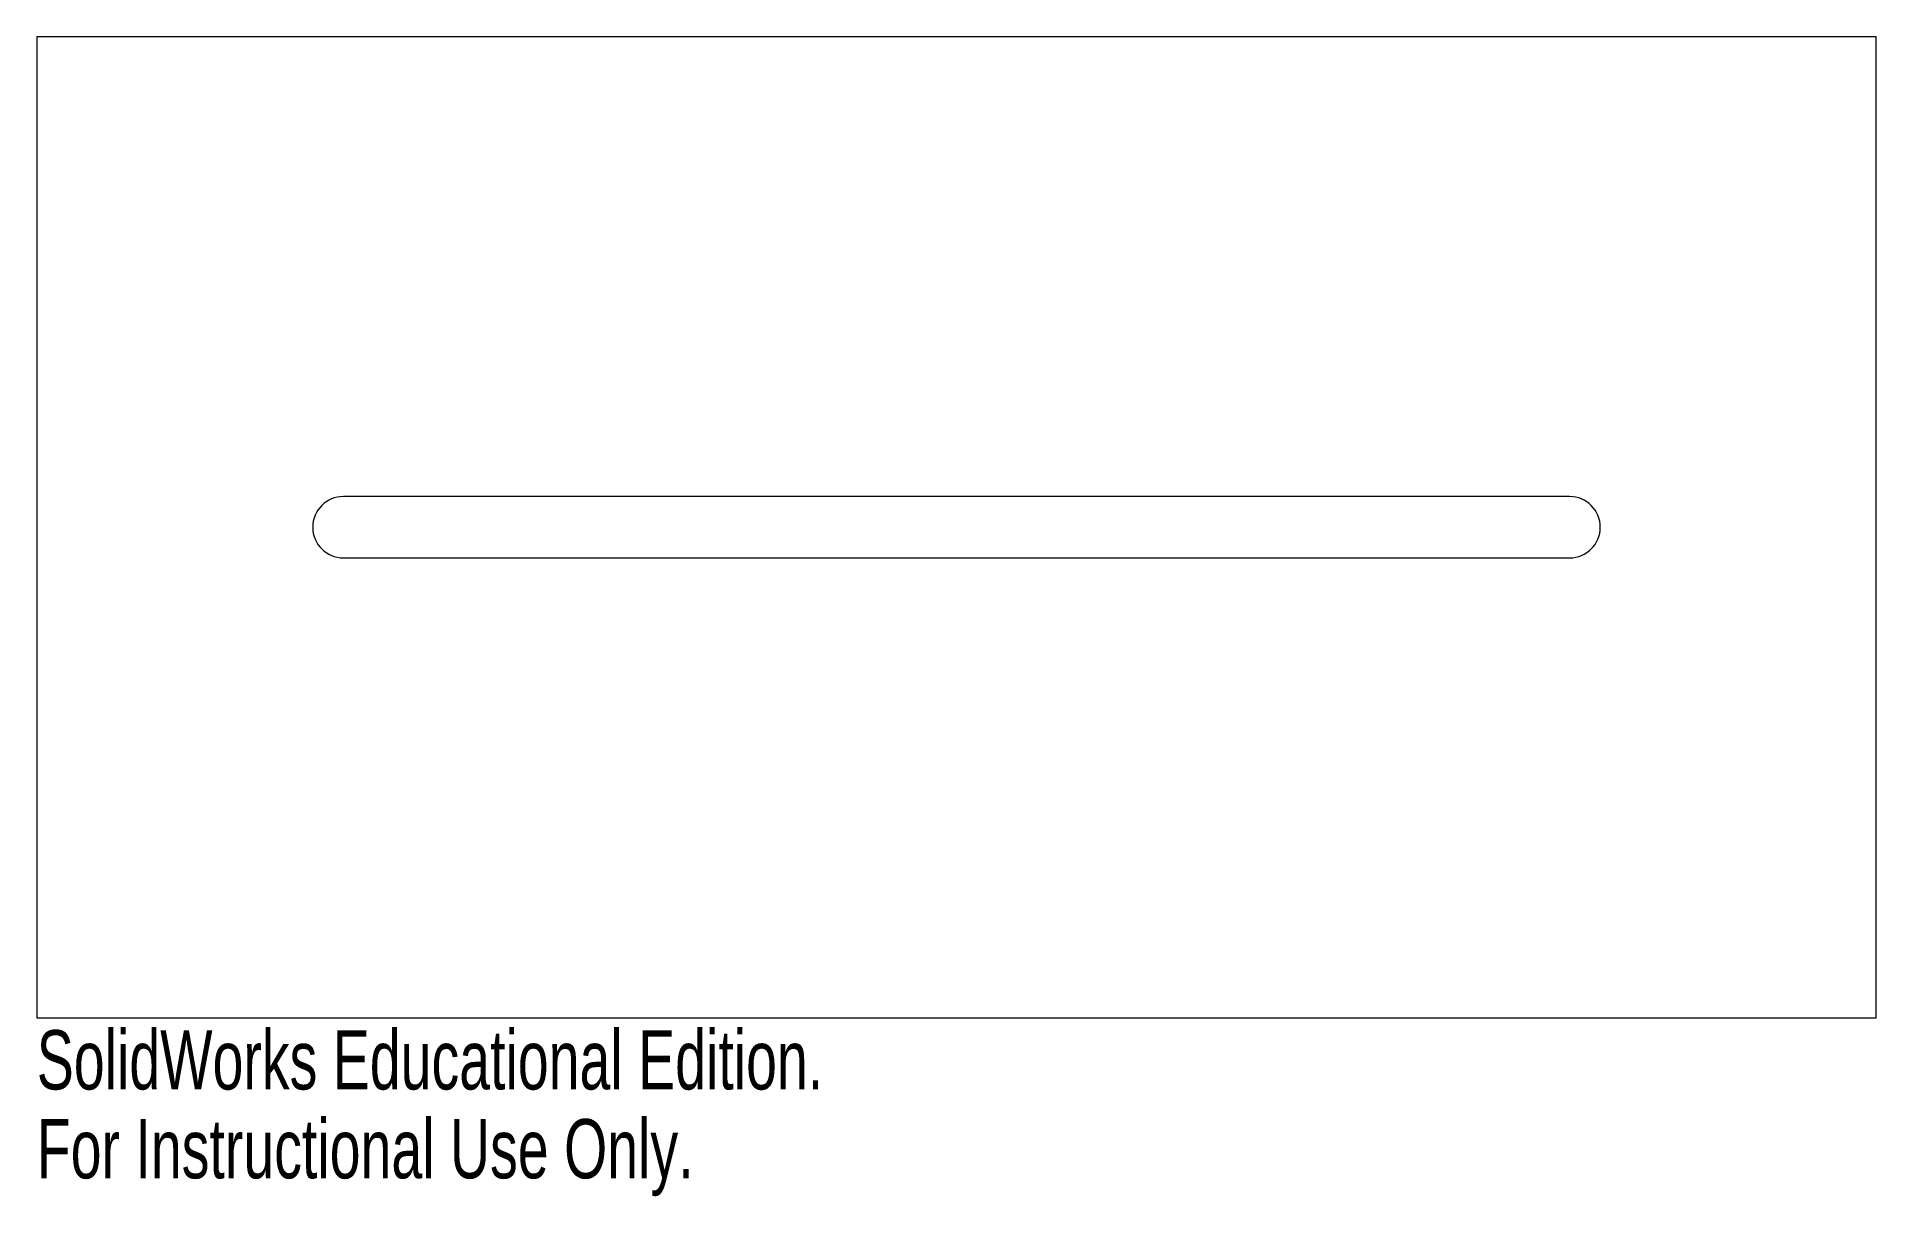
# Model space of a CAD drawing. Header units: millimetres. Extents: x 0 to 150, y -15 to 80.
import ezdxf

# ---------------------------------------------------------------- set-up
doc = ezdxf.new("R2010")
doc.units = ezdxf.units.MM
doc.styles.add('SLDTEXTSTYLE0', font='TXT', dxfattribs={"width": 0.7})

msp = doc.modelspace()

# ---------------------------------------------------------------- linework, layer by layer
at = {"color": 7, "linetype": 'Continuous', "lineweight": 15}
for p, q in [((0, 80), (0, 0)), ((150, 80), (0, 80)), ((150, 0), (150, 80)), ((125, 42.5), (25, 42.5)), ((25, 37.5), (125, 37.5)), ((0, 0), (150, 0))]:
    msp.add_line(p, q, dxfattribs=at)
for centre, start, end in [((25, 40), 90, 270), ((125, 40), 270, 90)]:
    msp.add_arc(centre, 2.5, start, end, dxfattribs=at)

# ---------------------------------------------------------------- texts
at = {"color": 7, "linetype": 'Continuous', "char_height": 4.8336, "attachment_point": 1, "style": 'SLDTEXTSTYLE0'}
for s, insert in [('SolidWorks Educational Edition.', (0, -1.02)), ('For Instructional Use Only.', (0, -8.27))]:
    msp.add_mtext(s, dxfattribs=dict(at, insert=insert))

doc.saveas('drawing.dxf')
